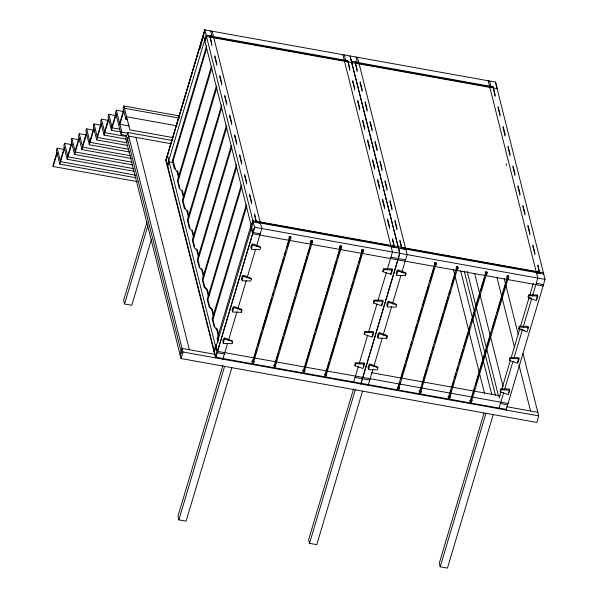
<?xml version="1.0" encoding="UTF-8"?>
<svg xmlns="http://www.w3.org/2000/svg" width="598" height="598" viewBox="0 0 598 598"><rect width="100%" height="100%" fill="white"/><g stroke="black" fill="none" stroke-linecap="round" stroke-linejoin="round"><path stroke-width="0.9" d="M211.812 45.605L211.782 43.542L209.876 35.947L347.812 60.712L349.718 68.299L349.748 70.37M216.782 65.384L216.76 63.313L214.832 55.734M221.761 85.163L221.738 83.092L219.81 75.512M226.739 104.942L226.709 102.871L224.751 95.269M231.71 124.72L231.688 122.65L229.729 115.048M236.688 144.499L236.659 142.429L234.737 134.849M241.659 164.278L241.637 162.208L239.708 154.628M246.638 184.057L246.615 181.986L244.657 174.384M251.616 203.836L251.586 201.765L249.658 194.186M354.719 90.148L354.696 88.078L352.738 80.476M357.141 71.7L357.118 69.63L355.205 62.043L493.141 86.8L495.054 94.394L495.077 96.465M359.697 109.927L359.667 107.857L357.716 100.255M362.119 91.479L362.089 89.408L360.138 81.806M364.668 129.706L364.645 127.636L362.747 120.101M367.09 111.258L367.067 109.187L365.139 101.608M369.646 149.485L369.624 147.414L367.665 139.812M372.068 131.037L372.046 128.966L370.117 121.387M374.625 169.264L374.595 167.193L372.666 159.614M377.046 150.816L377.017 148.745L375.088 141.165M379.595 189.043L379.573 186.972L377.615 179.37M382.017 170.594L381.995 168.524L380.036 160.922M384.574 208.822L384.544 206.751L382.593 199.149M386.996 190.366L386.966 188.303L385.045 180.716M389.545 228.593L389.522 226.53L387.594 218.943M391.967 210.145L391.944 208.082L390.046 200.547M396.945 229.924L396.923 227.86L394.994 220.273M500.055 116.244L500.025 114.173L498.127 106.638M505.026 136.015L505.004 133.952L503.075 126.365M510.004 155.794L509.974 153.731L508.053 146.144M514.975 175.573L514.953 173.51L512.994 165.9M519.954 195.352L519.931 193.289L518.003 185.701M524.932 215.131L524.902 213.067L522.973 205.48M529.903 234.909L529.88 232.839L527.952 225.259M534.881 254.688L534.851 252.618L532.9 245.016M275.439 365.759L275.454 365.453A0.837 0.725 -14.1 0 1 275.446 365.804L275.454 365.453M420.768 391.854L420.79 391.541A0.837 0.725 -14.1 0 1 420.783 391.892L420.79 391.541M326.261 374.527L326.276 374.572A0.837 0.725 -14.1 0 1 326.269 374.924M471.59 400.615L471.605 400.667A0.837 0.725 -14.1 0 1 471.598 401.019M252.677 361.11L289.447 237.765M289.851 239.29L289.933 237.316M290.366 237.346L290.172 239.402L253.477 362.478L252.902 363.023M290.733 237.458L290.71 238.482L289.903 238.34M274.46 365.019L311.229 241.674M312.388 241.51A0.837 0.725 -14.1 0 0 312.014 240.306A0.837 0.725 -14.1 0 0 310.997 241.263L310.99 240.845L311.214 241.57L312.014 241.712L310.967 242.444L311.207 241.884L312.007 242.026L311.229 241.786M311.625 243.199L311.708 241.226M312.149 241.263L311.947 243.311L275.259 366.387L274.684 366.933M312.507 241.368L312.485 242.392L311.685 242.25M303.47 371.59A0.837 0.725 -14.1 0 1 303.104 370.386L303.904 370.155L302.88 370.685L303.552 370.177L340.269 246.892M340.666 248.417L340.748 246.436M341.181 246.473L340.987 248.521L304.3 371.597L303.724 372.143M341.548 246.578L341.525 247.609L340.725 247.46M325.678 375.477A0.837 0.725 -14.1 0 1 324.878 374.296L325.678 374.064L324.654 374.595L325.678 374.064L325.305 374.139L362.044 250.801M362.844 251.055L362.029 251.011L361.783 251.564L363.203 250.614A0.837 0.725 -14.1 0 0 362.837 249.426A0.837 0.725 -14.1 0 0 361.82 250.383L362.829 251.153L362.044 250.906M362.448 252.326L362.53 250.345M362.964 250.383L362.769 252.431L326.074 375.507L325.499 376.052M363.33 250.487L363.307 251.519L362.508 251.377M398.066 387.145L397.827 387.698L398.447 387.123L398.014 387.198L434.783 263.86M435.18 265.385L435.262 263.404M435.703 263.441L435.501 265.49L398.814 388.565L398.537 389.119L397.849 388.909M436.062 263.546L436.039 264.578L435.239 264.436M420.192 392.445A0.837 0.725 -14.1 0 1 419.392 391.264L420.192 391.032L419.168 391.57L420.192 391.025L419.789 391.114L456.558 267.769M456.296 268.532L456.924 267.911L456.326 266.94L456.745 267.784L456.326 267.336A0.837 0.725 -14.1 0 1 457.35 266.402A0.837 0.725 -14.1 0 1 457.717 267.605L457.926 267.224L457.717 267.583M456.962 269.294L457.044 267.313M457.477 267.351L457.283 269.406L420.588 392.475L420.013 393.021M457.844 267.456L457.821 268.487L457.022 268.345M449.606 397.446A0.837 0.725 -14.1 0 1 448.433 397.513A0.837 0.725 -14.1 0 1 448.433 396.481L449.233 396.242L448.208 396.78L449.233 396.242L448.65 396.825L449.262 396.242L448.829 396.325L485.598 272.98M486.002 274.504L486.077 272.531M486.518 272.568L486.324 274.617L449.629 397.692L449.352 398.238L448.664 398.036M486.884 272.673L486.854 273.697L486.054 273.555M470.581 400.182L470.163 400.406L471.015 400.152L469.991 400.69L471.03 400.174L470.641 400.234L507.381 276.889M507.777 278.414L507.859 276.44M508.3 276.478L508.098 278.526L471.411 401.602L470.835 402.148M508.659 276.582L508.636 277.607L507.837 277.465M232.51 340.987L224.601 337.907C223.383 338.154 222.202 342.011 223.166 342.721M251.205 278.279L243.296 275.2C242.07 275.446 240.897 279.303 241.854 280.021M260.556 246.929L252.64 243.849C251.422 244.089 250.241 247.953 251.205 248.663M377.846 367.082L369.938 364.003C368.712 364.242 367.531 368.099 368.495 368.817M396.541 304.375L388.633 301.295C387.407 301.534 386.226 305.399 387.19 306.109M434.522 264.622L435.135 264.039L434.604 265.826M485.337 273.749L485.598 273.092M507.119 277.659L507.358 277.098L508.18 277.143M364.466 363.95L363.031 368.532L354.853 365.714M373.81 332.593L372.382 337.175L364.197 334.364M383.161 301.243L381.726 305.825L373.548 303.007M392.505 269.885L391.077 274.467L382.892 271.656M509.795 390.038L508.367 394.62L500.182 391.81M519.146 358.688L517.711 363.27L509.533 360.452M528.49 327.33L527.062 331.912L518.877 329.102M537.834 295.98L536.406 300.562L528.228 297.744M177.569 170.639L179.153 177.516M184.991 207.745L185.036 208.5L183.093 200.779L216.902 87.383M211.438 66.311L177.367 180.603L179.243 188.213L181.799 190.829L183.541 197.699M188.729 218.322L186.778 210.608L184.214 207.992L182.338 200.375L216.409 86.09M221.656 104.979L187.316 220.154L189.192 227.771L191.749 230.387L193.49 237.256M226.365 125.647L192.294 239.933L194.171 247.55L196.727 250.158L198.469 257.035M226.881 126.918L193.079 240.314L194.612 246.555M203.44 276.807L201.705 269.937L199.141 267.321L197.265 259.711L231.336 145.426M236.576 164.315L202.244 279.49L204.12 287.1L206.676 289.716L208.418 296.586M241.286 184.984L207.214 299.269L209.091 306.879L211.655 309.495L213.389 316.364M218.367 336.143L216.626 329.274L214.069 326.658L212.193 319.048L246.264 204.763M214.734 326.545L212.978 319.422L246.787 206.033M251.504 223.652L217.171 338.827L218.016 342.348M311.588 241.854L312.029 241.928M200.061 48.842L204.815 29.9L495.563 82.098L497.215 88.676L206.542 36.493L204.987 41.718M232.061 343.671L223.226 343.431L224.422 338.804M241.405 312.313L232.57 312.074L233.773 307.454M251.265 279.191L250.667 281.045L242.085 280.791L243.117 276.097M260.608 247.841L260.01 249.695L251.429 249.433L252.461 244.746M377.899 367.994L377.301 369.848L368.719 369.586L369.758 364.9M386.734 338.408L377.899 338.169L379.102 333.542M396.594 305.286L395.996 307.14L387.414 306.886L388.446 302.192M405.429 275.7L396.594 275.461L397.797 270.842M64.494 149.493L57.154 148.169L56.421 150.614L59.815 164.114L135.963 177.778M56.877 152.415L52.945 165.601L53.17 166.506L137.577 181.657M53.17 166.506L57.102 153.312M71.865 144.656L64.524 143.341L63.799 145.777L67.193 159.277L134.169 171.297M60.316 160.765L64.248 147.579M59.815 164.114L64.479 148.476M78.323 139.655L71.902 138.504L71.177 140.949L74.571 154.441L132.367 164.816M67.694 155.936L71.625 142.743M67.193 159.277L71.85 143.647M86.62 134.984L79.28 133.668L78.547 136.112L81.941 149.605L131.485 158.5M75.071 151.1L79.003 137.914M74.571 154.441L79.228 138.811M93.991 130.155L86.65 128.832L85.925 131.276L89.319 144.768L129.684 152.019M82.442 146.263L86.374 133.077M81.941 149.605L86.605 133.974M100.449 125.154L94.028 123.995L93.303 126.44L96.697 139.932L127.89 145.538M89.82 141.427L93.751 128.241M89.319 144.768L93.976 129.138M108.746 120.482L101.406 119.166L100.673 121.603L104.067 135.103L126.088 139.057M97.197 136.591L101.129 123.405M96.697 139.932L101.354 124.302M116.117 115.646L108.776 114.33L108.051 116.774L111.445 130.267L121.536 132.076M104.568 131.762L108.5 118.568M104.067 135.103L108.731 119.473M123.659 111.482L116.326 110.167L115.593 112.603L121.125 134.595L126.634 135.582M111.946 126.926L115.877 113.732M111.445 130.267L116.102 114.637M179.826 116.027L123.861 105.981L123.136 108.417L125.849 119.219L127.68 119.548M119.652 123.412L123.584 110.219M123.808 111.123L119.877 124.309L129.056 125.954M121.125 134.595L121.85 132.158L116.326 110.167M125.849 119.219L126.574 116.774L177.038 125.834M171.895 140.425L127.778 132.509L125.827 139.042L181.044 358.553L536.772 422.42L538.716 415.887L523.041 353.553M126.731 142.638L128.682 136.105L170.961 143.699M147.041 221.828L123.629 300.36L124.534 303.956L131.792 305.264L151.481 239.222M124.534 303.956L147.945 225.424M167.193 165.803L206.146 35.162L212.021 36.216L210.698 30.954M167.597 167.126L169.159 161.901L173.756 162.731M178.563 177.92L176.829 171.05L174.265 168.434L172.359 160.84L206.691 45.665M211.557 44.065L209.876 35.947M175.543 169.383L173.084 160.974L206.624 48.475M211.924 67.604L178.122 181L179.706 187.316M221.873 107.162L188.071 220.55L189.887 227.778M231.822 146.719L198.02 260.108L199.807 267.209M180.14 354.958L182.084 348.425L215.175 354.367M236.801 166.498L202.999 279.886L204.815 287.07M181.044 358.553L182.988 352.02L127.778 132.509M241.779 186.277L207.969 299.665L209.532 305.877M213.927 351.295L215.878 344.769L217.53 351.34L362.724 377.413M214.263 352.611L253.208 221.978L260.466 223.278M215.586 357.873L254.531 227.24L204.815 29.9L165.87 160.533L215.586 357.873L254.606 227.247M392.572 238.722L394.336 247.086L256.4 222.321L254.658 214.009M222.845 359.181L227.375 343.97M228.443 340.389L236.98 311.752M237.78 309.069L246.316 280.44M247.116 277.756L255.652 249.119M256.452 246.436L261.789 228.541L212.148 31.216M222.897 365.453L177.935 516.276L178.839 519.879L186.105 521.179L231.86 367.68M178.839 519.879L224.601 366.372M232.054 343.633L232.57 341.899M241.398 312.276L241.913 310.549M254.972 354.786L252.707 361.11M255.51 352.999L256.834 348.537M257.902 344.971L261.625 332.488M262.686 328.922L266.94 314.653M267.47 312.866L269.332 306.625M269.862 304.838L271.724 298.596M272.785 295.031L273.585 292.355M275.185 287.003L277.046 280.761M277.577 278.974L278.907 274.512M279.969 270.946L281.83 264.705M282.361 262.918L283.691 258.463M284.753 254.898L285.552 252.221M287.145 246.869L289.806 237.952L289.2 238.191L289.806 237.952M349.568 69.338L347.812 60.712M356.894 70.16L355.205 62.043M275.162 364.047L276.485 359.585M277.024 357.798L278.347 353.343M279.416 349.778L281.277 343.529M281.808 341.75L283.138 337.287M284.2 333.721L288.453 319.452M288.984 317.665L290.314 313.21M291.376 309.637L293.237 303.395M293.768 301.616L295.098 297.154M296.16 293.588L300.42 279.318M300.951 277.532L305.204 263.262M305.735 261.483L307.066 257.02M308.127 253.455L309.988 247.213M310.519 245.427L311.319 242.751M303.096 370.364L303.934 370.155L308.187 355.877M308.718 354.098L312.971 339.828M313.502 338.042L314.832 333.579M315.894 330.014L317.755 323.772M318.293 321.986L319.616 317.531M320.685 313.965L324.938 299.695M325.469 297.909L329.722 283.639M330.253 281.852L331.584 277.397M332.645 273.832L336.368 261.341M337.429 257.775L340.621 247.071L340.023 247.31L340.621 247.071M325.977 373.167L329.169 362.463M330.231 358.897L334.484 344.627M335.015 342.841L336.345 338.386M337.407 334.82L339.268 328.571M339.806 326.792L341.129 322.329M342.198 318.764L346.451 304.494M346.982 302.708L348.313 298.252M349.374 294.687L351.235 288.438M351.766 286.659L353.097 282.196M354.158 278.631L357.881 266.147M358.942 262.574L362.134 251.878M355.025 365.707L355.541 363.98M364.376 334.357L364.892 332.623M373.72 302.999L374.236 301.272M383.071 271.649L383.587 269.915M353.515 382.638L358.322 366.529M359.121 363.846L367.658 335.216M368.458 332.533L376.994 303.896M377.794 301.213L386.33 272.583M387.13 269.892L392.467 251.997L342.826 54.68M353.575 388.917L308.613 539.74L309.517 543.335L316.776 544.643L362.538 391.137M309.517 543.335L355.279 389.836M363.307 366.664L364.302 363.33L363.973 362.926L355.354 362.769L354.816 365.109M381.756 304.793L382.825 300.256L374.042 300.061L373.511 302.401M360.781 383.938L399.726 253.305L350.084 55.98L399.86 253.328M360.915 383.968L399.875 253.328M537.901 264.817L539.665 273.174L401.729 248.409L399.935 240.03M368.174 385.269L372.98 369.168M373.78 366.484L382.316 337.848M383.116 335.164L391.653 306.527M392.452 303.844L400.989 275.215M401.789 272.531L407.118 254.636L357.484 57.311M386.734 338.371L387.25 336.637M405.422 275.663L405.945 273.929M398.978 385.336L399.778 382.66M401.37 377.308L403.231 371.066M403.762 369.28L405.093 364.825M406.154 361.252L409.877 348.769M410.946 345.203L411.738 342.527M413.338 337.175L415.199 330.933M415.73 329.147L417.06 324.692M418.122 321.119L419.983 314.877M420.514 313.09L421.844 308.635M422.906 305.07L427.159 290.8M427.69 289.013L428.489 286.337M430.089 280.985L431.95 274.744M432.481 272.957L433.804 268.502M494.897 95.433L493.141 86.8M420.491 390.135L421.291 387.459M422.352 383.894L426.606 369.624M427.667 366.058L429.528 359.817M430.059 358.03L431.39 353.568M432.459 350.002L433.251 347.326M434.851 341.974L436.712 335.732M437.243 333.946L438.042 331.277M439.635 325.925L441.496 319.676M442.027 317.897L443.357 313.434M444.419 309.869L448.141 297.385M449.203 293.812L450.002 291.136M451.602 285.792L453.463 279.543M453.994 277.764L455.325 273.301M449.793 394.456L451.124 390.001M452.193 386.428L453.516 381.973M454.585 378.407L455.908 373.944M456.977 370.379L457.769 367.703M459.369 362.351L461.23 356.109M461.761 354.322L463.091 349.867M464.153 346.294L466.014 340.053M466.545 338.274L467.875 333.811M468.937 330.246L469.736 327.569M471.329 322.217L473.19 315.976M473.728 314.189L474.52 311.513M476.12 306.161L477.981 299.919M478.512 298.14L479.843 293.678M480.904 290.112L484.627 277.622M485.427 274.945L485.957 273.166L485.352 273.406M471.306 399.262L472.637 394.8M473.168 393.013L474.498 388.558M475.567 384.992L477.428 378.743M477.959 376.964L479.29 372.502M480.351 368.936L484.604 354.666M485.135 352.88L489.388 338.61M489.919 336.831L491.25 332.368M492.311 328.803L494.172 322.561M494.703 320.775L496.034 316.32M497.102 312.747L501.356 298.477M501.886 296.698L506.14 282.428M506.67 280.641L507.47 277.965M483.984 413.27L439.291 563.196L440.195 566.799L447.454 568.1L493.215 414.601M440.195 566.799L485.95 413.293M500.362 391.802L500.877 390.068M509.705 360.452L510.221 358.718M519.057 329.094L519.572 327.36M528.4 297.744L528.916 296.01M499.128 398.104L500.997 391.84M501.797 389.149L510.333 360.519M511.133 357.836L519.669 329.199M520.469 326.515L529.006 297.886M529.806 295.203L533.274 283.564M498.852 408.733L503.651 392.624M504.45 389.941L512.987 361.304M513.787 358.621L522.323 329.991M523.123 327.308L531.659 298.671M532.459 295.988L537.796 278.092L488.155 80.767M508.644 392.759L509.638 389.418L509.309 389.021L500.683 388.857L500.152 391.204M527.832 328.384L528.154 326.351L519.236 326.246L518.705 328.407L524.85 330.545M536.683 298.701L537.505 294.993L528.58 294.896L528.049 297.057L531.622 298.312M506.11 410.034L545.055 279.393L495.421 82.068M506.259 410.064L506.454 409.406L215.781 357.223L166.139 159.898L165.945 160.548M252.513 362.814L253.597 362.964L253.769 362.478M274.295 366.731L275.379 366.873L275.551 366.387M303.336 371.941L304.419 372.091L304.591 371.597M325.11 375.85L326.194 376L326.366 375.507M398.537 389.119L399.105 388.565M419.624 392.819L420.708 392.968L420.88 392.475M449.352 398.238L449.92 397.692M470.447 401.946L471.53 402.088L471.702 401.602M486.794 272.755L486.966 272.434M187.316 220.154L188.243 219.047M202.244 279.49L203.171 278.384M212.193 319.048L213.12 317.942M217.171 338.827L218.098 337.721M290.606 237.578L290.232 237.802L290.815 237.219L290.606 237.6A0.837 0.725 -14.1 0 0 290.239 236.397A0.837 0.725 -14.1 0 0 289.223 237.354L289.215 236.935L289.806 237.84L289.223 237.354L289.432 237.66M362.403 250.868L363.412 250.256L362.403 250.868L361.812 249.964L362.029 250.697M435.935 263.673L435.568 263.897L436.144 263.314L435.942 263.696A0.837 0.725 -14.1 0 0 435.568 262.492A0.837 0.725 -14.1 0 0 434.552 263.441L434.544 263.023L434.776 263.965M241.263 311.513L241.794 309.345L233.953 306.557C232.727 306.796 231.546 310.654 232.51 311.371M386.592 337.601L387.123 335.441L379.281 332.645C378.056 332.892 376.882 336.749 377.846 337.466M398.418 387.123L397.393 387.661L398.418 387.115L397.618 387.355A0.837 0.725 -14.1 0 0 397.618 388.394A0.837 0.725 -14.1 0 0 398.784 388.326M274.519 364.967L274.273 365.52L274.893 364.937L273.839 365.475L274.863 364.937L274.489 365.019M253.455 362.231A0.837 0.725 -14.1 0 1 252.281 362.298A0.837 0.725 -14.1 0 1 252.281 361.267L253.081 361.028L252.057 361.566L253.081 361.028L252.498 361.611L252.737 361.05M260.713 247.55L252.603 244.874M251.369 278.9L243.259 276.224M242.018 310.257L233.908 307.574M232.674 341.608L224.564 338.931M303.56 370.177L303.313 370.73L303.934 370.155M406.042 273.645L397.939 270.961M434.537 264.279L435.135 264.039M396.698 304.995L388.588 302.319M456.311 268.188L457.343 267.807L456.558 267.882M387.355 336.353L379.244 333.669M378.003 367.703L369.9 365.027M507.134 277.315L508.158 277.24M448.388 396.496L448.806 396.265M372.203 336.375L373.481 331.606L364.698 331.412L364.167 333.759M517.539 362.463L518.81 357.701L510.027 357.507L509.496 359.846M405.145 274.99L405.818 272.733L397.976 269.937C396.751 270.184 395.57 274.041 396.534 274.759M341.428 246.727L341.63 246.346L341.054 246.929L341.428 246.727A0.837 0.725 -14.1 0 0 341.054 245.516A0.837 0.725 -14.1 0 0 340.038 246.473L340.03 246.055L340.628 246.959L340.038 246.473L340.255 246.787M486.757 272.793L486.383 273.017L486.757 272.815A0.837 0.725 -14.1 0 0 486.391 271.612A0.837 0.725 -14.1 0 0 485.374 272.568L485.359 272.15L485.957 273.054L485.374 272.568L485.583 272.875M274.863 366.357A0.837 0.725 -14.1 0 1 274.063 365.176L274.863 364.937M324.878 374.296L325.701 374.079M274.056 365.154L274.43 364.952M390.741 273.705L392.168 268.906L383.393 268.704L382.855 271.051M507.366 276.784L507.149 276.455L508.165 276.934L507.366 276.792L507.141 276.059L507.149 276.455A0.837 0.725 -14.1 0 1 508.165 275.521A0.837 0.725 -14.1 0 1 508.539 276.725M392.415 269.967L383.505 269.593M383.071 301.325L374.161 300.951M537.751 296.062L528.841 295.689M373.72 332.675L364.81 332.301M528.4 327.412L519.49 327.039M364.376 364.033L355.466 363.651M519.057 358.77L510.146 358.396M509.705 390.12L500.803 389.747M311.588 241.742L310.997 241.241L312.014 241.719M457.358 268.024L456.924 267.911L457.35 267.814M507.739 276.956L508.165 276.941M303.53 370.229L303.904 370.155M398.238 389.111L398.933 389.059M449.053 398.238L449.748 398.178M456.917 267.837L456.551 267.672L456.917 267.837M507.373 277.001L508.158 277.24M351.475 61.258L357.357 62.312L356.034 57.049M209.681 36.598L347.617 61.362M355.01 62.693L492.946 87.458M124.436 108.26L179.482 118.142M172.986 137.592L129.863 129.848L123.861 105.981M119.51 129.138L112.17 127.823L108.776 114.33M121.85 132.158L127.359 133.145M126.813 136.613L104.799 132.659L101.406 119.166M126.783 142.765L97.422 137.495L94.028 123.995M128.577 149.246L90.044 142.331L86.65 128.832M172.359 160.84L173.084 160.974M130.379 155.727L82.674 147.16L79.28 133.668M132.18 162.208L75.296 151.997L71.902 138.504M133.974 168.696L67.918 156.833L64.524 143.341M135.776 175.177L60.548 161.669L57.154 148.169M398.066 246.727L252.872 220.662L250.928 227.188L252.58 233.766L310.474 244.163M398.208 246.75L543.403 272.815M256.594 221.664L394.531 246.428M401.923 247.759L539.859 272.524M391.137 246.735L398.403 248.043M398.537 248.065L405.795 249.373M536.473 272.83L543.731 274.131M254.531 227.24L545.055 279.393M260.227 233.766L252.969 232.465L203.335 35.14M390.905 257.222L398.163 258.53M398.305 258.553L405.564 259.861M536.242 283.317L543.5 284.618M312.313 244.492L397.775 259.838M397.917 259.861L506.349 279.326M508.188 279.655L543.111 285.926M371.321 372.674L400.727 377.951M402.559 378.28L499.973 395.771M362.866 377.435L508.061 403.5M224.4 353.956L217.141 352.648L167.507 155.323M355.077 377.413L362.336 378.713M362.47 378.743L369.736 380.044M500.406 403.508L507.672 404.809M506.558 406.677L537.811 412.291M182.988 352.02L538.716 415.887M457.343 268.121L456.917 267.949L457.343 268.121M434.768 263.755L434.537 263.367L435.142 263.927M504.488 134.438L504.906 134.984L502.963 127.262M359.151 108.343L359.57 108.888L357.626 101.167M512.867 166.805L514.729 174.212M532.766 245.913L534.627 253.32M374.931 142.04L376.792 149.448M367.531 140.709L369.392 148.117M394.83 221.155L396.691 228.563M387.429 219.825L389.298 227.233M229.595 115.945L231.456 123.352M249.501 195.06L251.362 202.468M196.181 248.835L197.392 250.001L198.842 255.78M201.16 268.614L202.363 269.78L203.843 275.648M204.927 287.219L207.342 289.604L208.964 296.01M209.898 306.998L212.32 309.383L213.8 315.236M216.028 327.891L217.291 329.162L218.569 334.192M182.353 190.56L183.945 196.57M192.302 230.118L193.901 236.128M497.985 107.483L499.801 114.704M507.934 147.033L509.75 154.262M517.883 186.591L519.699 193.991M522.861 206.37L524.678 213.77M527.84 226.149L529.656 233.541M537.789 265.706L539.665 273.174M489.613 81.029L491.264 87.607M506.185 163.837L506.641 165.646M504.181 278.571L505.542 283.998M505.998 285.799L518.272 334.588M496.916 277.27L514.646 347.744M518.967 364.907L530.553 410.983M474.655 273.563L479.663 293.476M480.119 295.285L490.136 335.112M490.592 336.921L503.112 386.704M467.165 271.35L475.821 305.75M476.27 307.559L486.518 348.29M486.974 350.099L498.59 396.265M464.242 271.148L474.491 311.879M474.947 313.688L495.436 395.151M460.617 270.752L472.435 317.732M472.891 319.541L482.892 359.293M483.573 362.007L491.758 394.531M453.359 269.451L454.727 274.871M455.407 277.584L468.585 329.984M469.041 331.793L479.267 372.449M479.723 374.251L484.492 393.23M360.048 82.718L361.865 89.939M365.027 102.497L366.843 109.718M369.998 122.276L371.814 129.497M379.954 161.834L381.771 169.227M384.925 181.613L386.742 189.005M389.903 201.391L391.72 208.784M399.853 240.942L401.729 248.409M352.656 81.388L354.472 88.609M362.605 120.946L364.421 128.166M372.554 160.503L374.37 167.896M377.532 180.282L379.349 187.675M382.503 200.061L384.32 207.454M392.452 239.619L394.336 247.086M344.276 54.934L345.936 61.512M214.719 56.623L216.536 63.844M219.69 76.402L221.507 83.623M224.669 96.181L226.485 103.402M234.618 135.739L236.434 143.131M239.596 155.517L241.413 162.91M244.567 175.296L246.383 182.689M254.524 214.854L256.4 222.321M188.886 216.199L187.48 210.234M217.926 339.223L218.337 340.882M135.94 137.413L189.349 349.725M127.254 137.57L181.568 353.493M507.448 277.315L507.478 278.212M485.666 273.406L485.703 274.303M456.625 268.188L456.663 269.093M434.851 264.279L434.881 265.176M362.111 251.22L362.149 252.117M340.337 247.31L340.367 248.207M311.296 242.1L311.326 242.997M289.514 238.191L289.552 239.088M304.487 371.014A0.837 0.725 -14.1 0 1 303.904 371.567M471.015 401.572A0.837 0.725 -14.1 0 1 470.215 400.391M325.11 374.296L325.11 374.296M419.624 391.264L420.222 391.025L419.624 391.264M204.89 29.915L165.87 160.541L204.897 29.915M471.829 400.638L471.471 400.324L472.024 401.019L471.829 400.638M486.742 273.652L486.383 273.331L486.936 274.034L486.742 273.652M435.92 264.525L435.561 264.211L436.121 264.914L435.92 264.525M341.406 247.557L341.047 247.243L341.608 247.938L341.406 247.557M290.591 238.438L290.232 238.116L290.785 238.819L290.591 238.438M275.678 365.423L275.319 365.109L275.88 365.804L275.678 365.423M450.249 397.109L450.047 396.728L450.249 397.109M421.209 391.899L421.007 391.518L421.209 391.899M399.427 387.99L399.232 387.609L399.427 387.99M326.695 374.931L326.493 374.55L326.695 374.931M304.913 371.022L304.718 370.64L304.913 371.022M254.098 361.895L253.896 361.513L254.098 361.895M508.719 277.943L508.517 277.562L508.719 277.943M457.896 268.823L457.702 268.442L457.896 268.823M363.382 251.855L363.188 251.466L363.382 251.855M312.567 242.728L312.365 242.347L312.567 242.728"/></g></svg>
